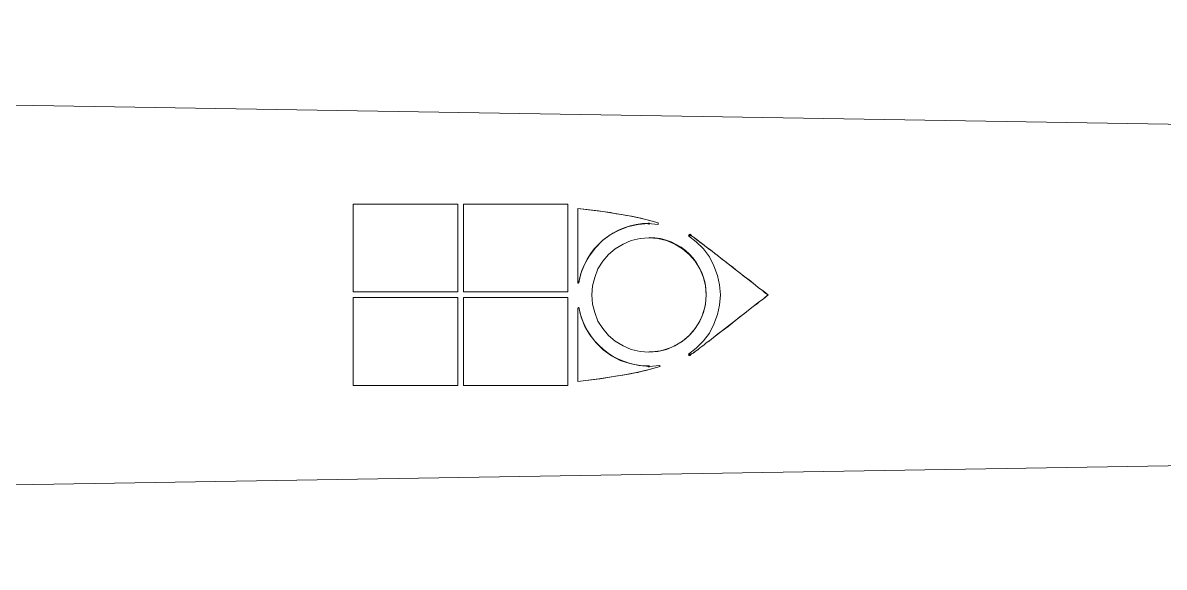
# Model space of a CAD drawing. Header units: centimetres. Extents: x -233 to -82, y 123 to 153.
# Drawn here: x -202.61 to -195.78, y 128.22 to 131.47 of the extents above; entities that cross this region are included whole.
import ezdxf

# ---------------------------------------------------------------- set-up
doc = ezdxf.new("R2010")
doc.units = ezdxf.units.CM
doc.header["$MEASUREMENT"] = 0
doc.layers.add('layer 1', color=7, linetype='Continuous')

msp = doc.modelspace()

# ---------------------------------------------------------------- linework, layer by layer
at = {"layer": 'layer 1', "color": 1, "lineweight": 9}
for points, knots in [([(-232.60443, 128.21747), (-232.60443, 128.21747), (-172.60328, 129.20383), (-172.60328, 129.20383), (-172.60328, 129.20383), (-172.60328, 129.20383), (-172.60328, 130.48445), (-172.60328, 130.48445), (-172.60328, 130.48445), (-172.60328, 130.48445), (-232.60443, 131.47078), (-232.60443, 131.47078)], [0, 0, 0, 0, 0.25, 0.25, 0.25, 0.25, 0.5, 0.5, 0.5, 0.5, 1, 1, 1, 1]), ([(-200.00353, 129.86213), (-200.00353, 129.86213), (-200.63006, 129.86213), (-200.63006, 129.86213), (-200.63006, 129.86213), (-200.63006, 129.86213), (-200.63006, 130.38707), (-200.63006, 130.38707), (-200.63006, 130.38707), (-200.63006, 130.38707), (-200.00353, 130.38707), (-200.00353, 130.38707), (-200.00353, 130.38707), (-200.00353, 130.38707), (-200.00353, 129.86213), (-200.00353, 129.86213), (-200.00353, 129.86213), (-200.00353, 129.86213), (-200.00353, 130.38707), (-200.00353, 130.38707), (-200.00353, 130.38707), (-200.00353, 129.86213), (-200.00353, 129.86213)], [0, 0, 0, 0, 0.1666667, 0.1666667, 0.1666667, 0.1666667, 0.3333333, 0.3333333, 0.3333333, 0.3333333, 0.5, 0.5, 0.5, 0.5, 0.6666667, 0.6666667, 0.6666667, 0.6666667, 1, 1, 1, 1.52494, 1.52494, 1.52494, 1.52494]), ([(-199.34526, 129.86213), (-199.34526, 129.86213), (-199.96964, 129.86213), (-199.96964, 129.86213), (-199.96964, 129.86213), (-199.96964, 129.86213), (-199.96964, 130.38706), (-199.96964, 130.38706), (-199.96964, 130.38706), (-199.96964, 130.38706), (-199.34526, 130.38706), (-199.34526, 130.38706)], [0, 0, 0, 0, 0.25, 0.25, 0.25, 0.25, 0.5, 0.5, 0.5, 0.5, 1, 1, 1, 1]), ([(-199.34526, 130.38705), (-199.34526, 130.38705), (-199.34526, 129.86212), (-199.34526, 129.86212), (-199.34526, 129.86212), (-199.34526, 129.86212), (-199.34526, 130.38705), (-199.34526, 130.38705)], [0, 0, 0, 0, 0.3333333, 0.3333333, 0.3333333, 0.3333333, 1, 1, 1, 1]), ([(-199.28173, 129.91504), (-199.28173, 129.91504), (-199.286, 129.91504), (-199.286, 129.91504), (-199.286, 129.91504), (-199.286, 129.91504), (-199.286, 130.36166), (-199.286, 130.36166), (-199.286, 130.36166), (-199.286, 130.36166), (-199.25425, 130.35743), (-199.25425, 130.35743), (-199.25425, 130.35743), (-199.25425, 130.35743), (-199.22246, 130.35319), (-199.22246, 130.35319), (-199.22246, 130.35319), (-199.22246, 130.35319), (-199.15473, 130.34473), (-199.15473, 130.34473), (-199.15473, 130.34473), (-199.15473, 130.34473), (-199.08915, 130.33626), (-199.08915, 130.33626), (-199.08915, 130.33626), (-199.08915, 130.33626), (-199.05524, 130.32991), (-199.05524, 130.32991), (-199.05524, 130.32991), (-199.05524, 130.32991), (-199.02353, 130.32571), (-199.02353, 130.32571), (-199.02353, 130.32571), (-199.02353, 130.32571), (-198.99386, 130.31933), (-198.99386, 130.31933), (-198.99386, 130.31933), (-198.99386, 130.31933), (-198.96423, 130.31509), (-198.96423, 130.31509), (-198.96423, 130.31509), (-198.96423, 130.31509), (-198.93675, 130.30874), (-198.93675, 130.30874), (-198.93675, 130.30874), (-198.93675, 130.30874), (-198.90919, 130.30239), (-198.90919, 130.30239), (-198.90919, 130.30239), (-198.90919, 130.30239), (-198.85628, 130.28969), (-198.85628, 130.28969), (-198.85628, 130.28969), (-198.85628, 130.28969), (-198.80548, 130.27488), (-198.80548, 130.27488), (-198.80548, 130.27488), (-198.80548, 130.27488), (-198.86266, 130.29181), (-198.86266, 130.29181), (-198.86266, 130.29181), (-198.86266, 130.29181), (-198.91978, 130.30451), (-198.91978, 130.30451), (-198.91978, 130.30451), (-198.91978, 130.30451), (-198.97904, 130.31721), (-198.97904, 130.31721), (-198.97904, 130.31721), (-198.97904, 130.31721), (-199.03835, 130.32779), (-199.03835, 130.32779), (-199.03835, 130.32779), (-199.03835, 130.32779), (-199.09969, 130.33626), (-199.09969, 130.33626), (-199.09969, 130.33626), (-199.09969, 130.33626), (-199.16108, 130.34684), (-199.16108, 130.34684), (-199.16108, 130.34684), (-199.16108, 130.34684), (-199.286, 130.36166), (-199.286, 130.36166)], [0, 0, 0, 0, 0.0454545, 0.0454545, 0.0454545, 0.0454545, 0.0909091, 0.0909091, 0.0909091, 0.0909091, 0.1363636, 0.1363636, 0.1363636, 0.1363636, 0.1818182, 0.1818182, 0.1818182, 0.1818182, 0.2272727, 0.2272727, 0.2272727, 0.2272727, 0.2727273, 0.2727273, 0.2727273, 0.2727273, 0.3181818, 0.3181818, 0.3181818, 0.3181818, 0.3636364, 0.3636364, 0.3636364, 0.3636364, 0.4090909, 0.4090909, 0.4090909, 0.4090909, 0.4545455, 0.4545455, 0.4545455, 0.4545455, 0.5, 0.5, 0.5, 0.5, 0.5454545, 0.5454545, 0.5454545, 0.5454545, 0.5909091, 0.5909091, 0.5909091, 0.5909091, 0.6363636, 0.6363636, 0.6363636, 0.6363636, 0.6818182, 0.6818182, 0.6818182, 0.6818182, 0.7272727, 0.7272727, 0.7272727, 0.7272727, 0.7727273, 0.7727273, 0.7727273, 0.7727273, 0.8181818, 0.8181818, 0.8181818, 0.8181818, 0.8636364, 0.8636364, 0.8636364, 0.8636364, 0.9090909, 0.9090909, 0.9090909, 0.9090909, 1, 1, 1, 1]), ([(-198.80548, 130.2664), (-198.80548, 130.2664), (-198.86478, 130.27064), (-198.86478, 130.27064), (-198.86478, 130.27064), (-198.86478, 130.27064), (-198.92401, 130.2664), (-198.92401, 130.2664), (-198.92401, 130.2664), (-198.92401, 130.2664), (-198.98331, 130.2537), (-198.98331, 130.2537), (-198.98331, 130.2537), (-198.98331, 130.2537), (-199.03835, 130.23254), (-199.03835, 130.23254), (-199.03835, 130.23254), (-199.03835, 130.23254), (-199.09126, 130.2029), (-199.09126, 130.2029), (-199.09126, 130.2029), (-199.09126, 130.2029), (-199.13779, 130.16904), (-199.13779, 130.16904), (-199.13779, 130.16904), (-199.13779, 130.16904), (-199.18016, 130.1267), (-199.18016, 130.1267), (-199.18016, 130.1267), (-199.18016, 130.1267), (-199.21615, 130.07802), (-199.21615, 130.07802), (-199.21615, 130.07802), (-199.21615, 130.07802), (-199.24574, 130.02722), (-199.24574, 130.02722), (-199.24574, 130.02722), (-199.24574, 130.02722), (-199.26691, 129.97219), (-199.26691, 129.97219), (-199.26691, 129.97219), (-199.26691, 129.97219), (-199.28173, 129.91504), (-199.28173, 129.91504)], [0, 0, 0, 0, 0.0833333, 0.0833333, 0.0833333, 0.0833333, 0.1666667, 0.1666667, 0.1666667, 0.1666667, 0.25, 0.25, 0.25, 0.25, 0.3333333, 0.3333333, 0.3333333, 0.3333333, 0.4166667, 0.4166667, 0.4166667, 0.4166667, 0.5, 0.5, 0.5, 0.5, 0.5833333, 0.5833333, 0.5833333, 0.5833333, 0.6666667, 0.6666667, 0.6666667, 0.6666667, 0.75, 0.75, 0.75, 0.75, 0.8333333, 0.8333333, 0.8333333, 0.8333333, 1, 1, 1, 1]), ([(-198.80548, 130.27488), (-198.80548, 130.27488), (-198.80548, 130.26642), (-198.80548, 130.26642), (-198.80548, 130.26642), (-198.80548, 130.26642), (-198.80548, 130.27488), (-198.80548, 130.27488)], [0, 0, 0, 0, 0.3333333, 0.3333333, 0.3333333, 0.3333333, 1, 1, 1, 1]), ([(-198.51761, 129.84521), (-198.51761, 129.84521), (-198.52188, 129.79014), (-198.52188, 129.79014), (-198.52188, 129.79014), (-198.52188, 129.79014), (-198.53454, 129.73938), (-198.53454, 129.73938), (-198.53454, 129.73938), (-198.53454, 129.73938), (-198.55571, 129.68858), (-198.55571, 129.68858), (-198.55571, 129.68858), (-198.55571, 129.68858), (-198.58322, 129.64413), (-198.58322, 129.64413), (-198.58322, 129.64413), (-198.58322, 129.64413), (-198.61924, 129.60179), (-198.61924, 129.60179), (-198.61924, 129.60179), (-198.61924, 129.60179), (-198.65946, 129.56793), (-198.65946, 129.56793), (-198.65946, 129.56793), (-198.65946, 129.56793), (-198.70603, 129.54037), (-198.70603, 129.54037), (-198.70603, 129.54037), (-198.70603, 129.54037), (-198.75471, 129.51924), (-198.75471, 129.51924), (-198.75471, 129.51924), (-198.75471, 129.51924), (-198.80763, 129.50651), (-198.80763, 129.50651), (-198.80763, 129.50651), (-198.80763, 129.50651), (-198.86054, 129.50231), (-198.86054, 129.50231), (-198.86054, 129.50231), (-198.86054, 129.50231), (-198.91346, 129.50651), (-198.91346, 129.50651), (-198.91346, 129.50651), (-198.91346, 129.50651), (-198.96638, 129.51924), (-198.96638, 129.51924), (-198.96638, 129.51924), (-198.96638, 129.51924), (-199.01506, 129.54037), (-199.01506, 129.54037), (-199.01506, 129.54037), (-199.01506, 129.54037), (-199.06163, 129.56793), (-199.06163, 129.56793), (-199.06163, 129.56793), (-199.06163, 129.56793), (-199.10184, 129.60179), (-199.10184, 129.60179), (-199.10184, 129.60179), (-199.10184, 129.60179), (-199.13571, 129.64413), (-199.13571, 129.64413), (-199.13571, 129.64413), (-199.13571, 129.64413), (-199.16531, 129.68858), (-199.16531, 129.68858), (-199.16531, 129.68858), (-199.16531, 129.68858), (-199.18436, 129.73938), (-199.18436, 129.73938), (-199.18436, 129.73938), (-199.18436, 129.73938), (-199.19709, 129.79014), (-199.19709, 129.79014), (-199.19709, 129.79014), (-199.19709, 129.79014), (-199.20133, 129.84521), (-199.20133, 129.84521), (-199.20133, 129.84521), (-199.20133, 129.84521), (-199.19709, 129.89813), (-199.19709, 129.89813), (-199.19709, 129.89813), (-199.19709, 129.89813), (-199.18436, 129.94889), (-199.18436, 129.94889), (-199.18436, 129.94889), (-199.18436, 129.94889), (-199.16531, 129.99973), (-199.16531, 129.99973), (-199.16531, 129.99973), (-199.16531, 129.99973), (-199.13571, 130.04629), (-199.13571, 130.04629), (-199.13571, 130.04629), (-199.13571, 130.04629), (-199.10184, 130.08651), (-199.10184, 130.08651), (-199.10184, 130.08651), (-199.10184, 130.08651), (-199.06163, 130.12038), (-199.06163, 130.12038), (-199.06163, 130.12038), (-199.06163, 130.12038), (-199.01506, 130.14786), (-199.01506, 130.14786), (-199.01506, 130.14786), (-199.01506, 130.14786), (-198.96638, 130.16906), (-198.96638, 130.16906), (-198.96638, 130.16906), (-198.96638, 130.16906), (-198.91346, 130.18176), (-198.91346, 130.18176), (-198.91346, 130.18176), (-198.91346, 130.18176), (-198.86054, 130.18596), (-198.86054, 130.18596), (-198.86054, 130.18596), (-198.86054, 130.18596), (-198.80763, 130.18176), (-198.80763, 130.18176), (-198.80763, 130.18176), (-198.80763, 130.18176), (-198.75471, 130.16906), (-198.75471, 130.16906), (-198.75471, 130.16906), (-198.75471, 130.16906), (-198.70603, 130.14786), (-198.70603, 130.14786), (-198.70603, 130.14786), (-198.70603, 130.14786), (-198.65946, 130.12038), (-198.65946, 130.12038), (-198.65946, 130.12038), (-198.65946, 130.12038), (-198.61924, 130.08651), (-198.61924, 130.08651), (-198.61924, 130.08651), (-198.61924, 130.08651), (-198.58322, 130.04629), (-198.58322, 130.04629), (-198.58322, 130.04629), (-198.58322, 130.04629), (-198.55571, 129.99973), (-198.55571, 129.99973), (-198.55571, 129.99973), (-198.55571, 129.99973), (-198.53454, 129.94889), (-198.53454, 129.94889), (-198.53454, 129.94889), (-198.53454, 129.94889), (-198.52188, 129.89813), (-198.52188, 129.89813), (-198.52188, 129.89813), (-198.52188, 129.89813), (-198.51761, 129.84521), (-198.51761, 129.84521)], [0, 0, 0, 0, 0.0243902, 0.0243902, 0.0243902, 0.0243902, 0.0487805, 0.0487805, 0.0487805, 0.0487805, 0.0731707, 0.0731707, 0.0731707, 0.0731707, 0.097561, 0.097561, 0.097561, 0.097561, 0.1219512, 0.1219512, 0.1219512, 0.1219512, 0.1463415, 0.1463415, 0.1463415, 0.1463415, 0.1707317, 0.1707317, 0.1707317, 0.1707317, 0.195122, 0.195122, 0.195122, 0.195122, 0.2195122, 0.2195122, 0.2195122, 0.2195122, 0.2439024, 0.2439024, 0.2439024, 0.2439024, 0.2682927, 0.2682927, 0.2682927, 0.2682927, 0.2926829, 0.2926829, 0.2926829, 0.2926829, 0.3170732, 0.3170732, 0.3170732, 0.3170732, 0.3414634, 0.3414634, 0.3414634, 0.3414634, 0.3658537, 0.3658537, 0.3658537, 0.3658537, 0.3902439, 0.3902439, 0.3902439, 0.3902439, 0.4146341, 0.4146341, 0.4146341, 0.4146341, 0.4390244, 0.4390244, 0.4390244, 0.4390244, 0.4634146, 0.4634146, 0.4634146, 0.4634146, 0.4878049, 0.4878049, 0.4878049, 0.4878049, 0.5121951, 0.5121951, 0.5121951, 0.5121951, 0.5365854, 0.5365854, 0.5365854, 0.5365854, 0.5609756, 0.5609756, 0.5609756, 0.5609756, 0.5853659, 0.5853659, 0.5853659, 0.5853659, 0.6097561, 0.6097561, 0.6097561, 0.6097561, 0.6341463, 0.6341463, 0.6341463, 0.6341463, 0.6585366, 0.6585366, 0.6585366, 0.6585366, 0.6829268, 0.6829268, 0.6829268, 0.6829268, 0.7073171, 0.7073171, 0.7073171, 0.7073171, 0.7317073, 0.7317073, 0.7317073, 0.7317073, 0.7560976, 0.7560976, 0.7560976, 0.7560976, 0.7804878, 0.7804878, 0.7804878, 0.7804878, 0.804878, 0.804878, 0.804878, 0.804878, 0.8292683, 0.8292683, 0.8292683, 0.8292683, 0.8536585, 0.8536585, 0.8536585, 0.8536585, 0.8780488, 0.8780488, 0.8780488, 0.8780488, 0.902439, 0.902439, 0.902439, 0.902439, 0.9268293, 0.9268293, 0.9268293, 0.9268293, 0.9512195, 0.9512195, 0.9512195, 0.9512195, 1, 1, 1, 1]), ([(-198.85943, 129.50442), (-198.67062, 129.50442), (-198.51762, 129.65749), (-198.51762, 129.84626), (-198.51762, 129.84626), (-198.51762, 130.03503), (-198.67062, 130.18807), (-198.85943, 130.1881)], [0, 0, 0, 0, 0.3333333, 0.3333333, 0.3333333, 0.3333333, 1, 1, 1, 1]), ([(-198.62344, 130.19868), (-198.62344, 130.19868), (-198.61709, 130.20506), (-198.61709, 130.20506), (-198.61709, 130.20506), (-198.61709, 130.20506), (-198.61501, 130.20291), (-198.61501, 130.20291), (-198.61501, 130.20291), (-198.61501, 130.20291), (-198.61289, 130.20291), (-198.61289, 130.20291), (-198.61289, 130.20291), (-198.61289, 130.20291), (-198.61078, 130.20291), (-198.61078, 130.20291), (-198.61078, 130.20291), (-198.61078, 130.20291), (-198.60654, 130.19868), (-198.60654, 130.19868), (-198.60654, 130.19868), (-198.60654, 130.19868), (-198.60019, 130.19444), (-198.60019, 130.19444), (-198.60019, 130.19444), (-198.60019, 130.19444), (-198.59173, 130.19024), (-198.59173, 130.19024), (-198.59173, 130.19024), (-198.59173, 130.19024), (-198.58322, 130.18178), (-198.58322, 130.18178), (-198.58322, 130.18178), (-198.58322, 130.18178), (-198.57268, 130.17328), (-198.57268, 130.17328), (-198.57268, 130.17328), (-198.57268, 130.17328), (-198.55998, 130.16481), (-198.55998, 130.16481), (-198.55998, 130.16481), (-198.55998, 130.16481), (-198.54516, 130.15423), (-198.54516, 130.15423), (-198.54516, 130.15423), (-198.54516, 130.15423), (-198.53031, 130.14153), (-198.53031, 130.14153), (-198.53031, 130.14153), (-198.53031, 130.14153), (-198.51549, 130.13094), (-198.51549, 130.13094), (-198.51549, 130.13094), (-198.51549, 130.13094), (-198.49859, 130.11613), (-198.49859, 130.11613), (-198.49859, 130.11613), (-198.49859, 130.11613), (-198.47954, 130.10343), (-198.47954, 130.10343), (-198.47954, 130.10343), (-198.47954, 130.10343), (-198.46049, 130.08861), (-198.46049, 130.08861), (-198.46049, 130.08861), (-198.46049, 130.08861), (-198.44144, 130.07379), (-198.44144, 130.07379), (-198.44144, 130.07379), (-198.44144, 130.07379), (-198.42024, 130.05686), (-198.42024, 130.05686), (-198.42024, 130.05686), (-198.42024, 130.05686), (-198.39911, 130.03993), (-198.39911, 130.03993), (-198.39911, 130.03993), (-198.39911, 130.03993), (-198.35674, 130.00606), (-198.35674, 130.00606), (-198.35674, 130.00606), (-198.35674, 130.00606), (-198.31233, 129.97219), (-198.31233, 129.97219), (-198.31233, 129.97219), (-198.31233, 129.97219), (-198.26788, 129.93833), (-198.26788, 129.93833), (-198.26788, 129.93833), (-198.26788, 129.93833), (-198.22554, 129.90446), (-198.22554, 129.90446), (-198.22554, 129.90446), (-198.22554, 129.90446), (-198.20438, 129.88756), (-198.20438, 129.88756), (-198.20438, 129.88756), (-198.20438, 129.88756), (-198.18321, 129.87274), (-198.18321, 129.87274), (-198.18321, 129.87274), (-198.18321, 129.87274), (-198.16628, 129.85789), (-198.16628, 129.85789), (-198.16628, 129.85789), (-198.16628, 129.85789), (-198.14719, 129.84519), (-198.14719, 129.84519), (-198.14719, 129.84519), (-198.14719, 129.84519), (-198.17686, 129.86848), (-198.17686, 129.86848), (-198.17686, 129.86848), (-198.17686, 129.86848), (-198.20649, 129.88964), (-198.20649, 129.88964), (-198.20649, 129.88964), (-198.20649, 129.88964), (-198.23401, 129.91293), (-198.23401, 129.91293), (-198.23401, 129.91293), (-198.23401, 129.91293), (-198.26149, 129.93409), (-198.26149, 129.93409), (-198.26149, 129.93409), (-198.26149, 129.93409), (-198.28904, 129.95314), (-198.28904, 129.95314), (-198.28904, 129.95314), (-198.28904, 129.95314), (-198.31441, 129.97431), (-198.31441, 129.97431), (-198.31441, 129.97431), (-198.31441, 129.97431), (-198.33769, 129.99339), (-198.33769, 129.99339), (-198.33769, 129.99339), (-198.33769, 129.99339), (-198.36101, 130.01241), (-198.36101, 130.01241), (-198.36101, 130.01241), (-198.36101, 130.01241), (-198.38429, 130.02934), (-198.38429, 130.02934), (-198.38429, 130.02934), (-198.38429, 130.02934), (-198.40542, 130.04631), (-198.40542, 130.04631), (-198.40542, 130.04631), (-198.40542, 130.04631), (-198.42663, 130.06113), (-198.42663, 130.06113), (-198.42663, 130.06113), (-198.42663, 130.06113), (-198.44568, 130.07803), (-198.44568, 130.07803), (-198.44568, 130.07803), (-198.44568, 130.07803), (-198.46469, 130.09073), (-198.46469, 130.09073), (-198.46469, 130.09073), (-198.46469, 130.09073), (-198.48162, 130.10554), (-198.48162, 130.10554), (-198.48162, 130.10554), (-198.48162, 130.10554), (-198.49859, 130.11824), (-198.49859, 130.11824), (-198.49859, 130.11824), (-198.49859, 130.11824), (-198.51341, 130.12886), (-198.51341, 130.12886), (-198.51341, 130.12886), (-198.51341, 130.12886), (-198.52823, 130.13941), (-198.52823, 130.13941), (-198.52823, 130.13941), (-198.52823, 130.13941), (-198.54089, 130.14999), (-198.54089, 130.14999), (-198.54089, 130.14999), (-198.54089, 130.14999), (-198.55363, 130.15846), (-198.55363, 130.15846), (-198.55363, 130.15846), (-198.55363, 130.15846), (-198.56417, 130.16696), (-198.56417, 130.16696), (-198.56417, 130.16696), (-198.56417, 130.16696), (-198.57268, 130.17539), (-198.57268, 130.17539), (-198.57268, 130.17539), (-198.57268, 130.17539), (-198.58114, 130.18178), (-198.58114, 130.18178), (-198.58114, 130.18178), (-198.58114, 130.18178), (-198.58746, 130.18598), (-198.58746, 130.18598), (-198.58746, 130.18598), (-198.58746, 130.18598), (-198.59381, 130.19024), (-198.59381, 130.19024), (-198.59381, 130.19024), (-198.59381, 130.19024), (-198.60019, 130.19444), (-198.60019, 130.19444), (-198.60019, 130.19444), (-198.60019, 130.19444), (-198.60443, 130.19656), (-198.60443, 130.19656), (-198.60443, 130.19656), (-198.60443, 130.19656), (-198.60654, 130.20079), (-198.60654, 130.20079), (-198.60654, 130.20079), (-198.60654, 130.20079), (-198.61078, 130.20079), (-198.61078, 130.20079), (-198.61078, 130.20079), (-198.61078, 130.20079), (-198.61289, 130.20291), (-198.61289, 130.20291), (-198.61289, 130.20291), (-198.61289, 130.20291), (-198.61501, 130.20291), (-198.61501, 130.20291), (-198.61501, 130.20291), (-198.61501, 130.20291), (-198.61709, 130.20506), (-198.61709, 130.20506)], [0, 0, 0, 0, 0.0169492, 0.0169492, 0.0169492, 0.0169492, 0.0338983, 0.0338983, 0.0338983, 0.0338983, 0.0508475, 0.0508475, 0.0508475, 0.0508475, 0.0677966, 0.0677966, 0.0677966, 0.0677966, 0.0847458, 0.0847458, 0.0847458, 0.0847458, 0.1016949, 0.1016949, 0.1016949, 0.1016949, 0.1186441, 0.1186441, 0.1186441, 0.1186441, 0.1355932, 0.1355932, 0.1355932, 0.1355932, 0.1525424, 0.1525424, 0.1525424, 0.1525424, 0.1694915, 0.1694915, 0.1694915, 0.1694915, 0.1864407, 0.1864407, 0.1864407, 0.1864407, 0.2033898, 0.2033898, 0.2033898, 0.2033898, 0.220339, 0.220339, 0.220339, 0.220339, 0.2372881, 0.2372881, 0.2372881, 0.2372881, 0.2542373, 0.2542373, 0.2542373, 0.2542373, 0.2711864, 0.2711864, 0.2711864, 0.2711864, 0.2881356, 0.2881356, 0.2881356, 0.2881356, 0.3050847, 0.3050847, 0.3050847, 0.3050847, 0.3220339, 0.3220339, 0.3220339, 0.3220339, 0.3389831, 0.3389831, 0.3389831, 0.3389831, 0.3559322, 0.3559322, 0.3559322, 0.3559322, 0.3728814, 0.3728814, 0.3728814, 0.3728814, 0.3898305, 0.3898305, 0.3898305, 0.3898305, 0.4067797, 0.4067797, 0.4067797, 0.4067797, 0.4237288, 0.4237288, 0.4237288, 0.4237288, 0.440678, 0.440678, 0.440678, 0.440678, 0.4576271, 0.4576271, 0.4576271, 0.4576271, 0.4745763, 0.4745763, 0.4745763, 0.4745763, 0.4915254, 0.4915254, 0.4915254, 0.4915254, 0.5084746, 0.5084746, 0.5084746, 0.5084746, 0.5254237, 0.5254237, 0.5254237, 0.5254237, 0.5423729, 0.5423729, 0.5423729, 0.5423729, 0.559322, 0.559322, 0.559322, 0.559322, 0.5762712, 0.5762712, 0.5762712, 0.5762712, 0.5932203, 0.5932203, 0.5932203, 0.5932203, 0.6101695, 0.6101695, 0.6101695, 0.6101695, 0.6271186, 0.6271186, 0.6271186, 0.6271186, 0.6440678, 0.6440678, 0.6440678, 0.6440678, 0.6610169, 0.6610169, 0.6610169, 0.6610169, 0.6779661, 0.6779661, 0.6779661, 0.6779661, 0.6949153, 0.6949153, 0.6949153, 0.6949153, 0.7118644, 0.7118644, 0.7118644, 0.7118644, 0.7288136, 0.7288136, 0.7288136, 0.7288136, 0.7457627, 0.7457627, 0.7457627, 0.7457627, 0.7627119, 0.7627119, 0.7627119, 0.7627119, 0.779661, 0.779661, 0.779661, 0.779661, 0.7966102, 0.7966102, 0.7966102, 0.7966102, 0.8135593, 0.8135593, 0.8135593, 0.8135593, 0.8305085, 0.8305085, 0.8305085, 0.8305085, 0.8474576, 0.8474576, 0.8474576, 0.8474576, 0.8644068, 0.8644068, 0.8644068, 0.8644068, 0.8813559, 0.8813559, 0.8813559, 0.8813559, 0.8983051, 0.8983051, 0.8983051, 0.8983051, 0.9152542, 0.9152542, 0.9152542, 0.9152542, 0.9322034, 0.9322034, 0.9322034, 0.9322034, 0.9491525, 0.9491525, 0.9491525, 0.9491525, 0.9661017, 0.9661017, 0.9661017, 0.9661017, 1, 1, 1, 1]), ([(-198.62344, 130.19868), (-198.62344, 130.19868), (-198.57691, 130.16269), (-198.57691, 130.16269), (-198.57691, 130.16269), (-198.57691, 130.16269), (-198.53454, 130.12036), (-198.53454, 130.12036), (-198.53454, 130.12036), (-198.53454, 130.12036), (-198.49859, 130.07168), (-198.49859, 130.07168), (-198.49859, 130.07168), (-198.49859, 130.07168), (-198.47108, 130.01876), (-198.47108, 130.01876), (-198.47108, 130.01876), (-198.47108, 130.01876), (-198.44987, 129.96161), (-198.44987, 129.96161), (-198.44987, 129.96161), (-198.44987, 129.96161), (-198.43721, 129.90446), (-198.43721, 129.90446), (-198.43721, 129.90446), (-198.43721, 129.90446), (-198.43298, 129.84519), (-198.43298, 129.84519), (-198.43298, 129.84519), (-198.43298, 129.84519), (-198.43721, 129.78381), (-198.43721, 129.78381), (-198.43721, 129.78381), (-198.43721, 129.78381), (-198.44987, 129.72666), (-198.44987, 129.72666), (-198.44987, 129.72666), (-198.44987, 129.72666), (-198.47108, 129.66951), (-198.47108, 129.66951), (-198.47108, 129.66951), (-198.47108, 129.66951), (-198.49859, 129.61659), (-198.49859, 129.61659), (-198.49859, 129.61659), (-198.49859, 129.61659), (-198.53454, 129.57006), (-198.53454, 129.57006), (-198.53454, 129.57006), (-198.53454, 129.57006), (-198.57691, 129.52558), (-198.57691, 129.52558), (-198.57691, 129.52558), (-198.57691, 129.52558), (-198.62344, 129.48959), (-198.62344, 129.48959), (-198.62344, 129.48959), (-198.62344, 129.48959), (-198.61924, 129.48324), (-198.61924, 129.48324), (-198.61924, 129.48324), (-198.61924, 129.48324), (-198.60654, 129.49171), (-198.60654, 129.49171), (-198.60654, 129.49171), (-198.60654, 129.49171), (-198.59381, 129.49806), (-198.59381, 129.49806), (-198.59381, 129.49806), (-198.59381, 129.49806), (-198.58114, 129.50864), (-198.58114, 129.50864), (-198.58114, 129.50864), (-198.58114, 129.50864), (-198.56841, 129.51714), (-198.56841, 129.51714), (-198.56841, 129.51714), (-198.56841, 129.51714), (-198.55571, 129.52769), (-198.55571, 129.52769), (-198.55571, 129.52769), (-198.55571, 129.52769), (-198.54304, 129.53616), (-198.54304, 129.53616), (-198.54304, 129.53616), (-198.54304, 129.53616), (-198.53031, 129.54678), (-198.53031, 129.54678), (-198.53031, 129.54678), (-198.53031, 129.54678), (-198.51761, 129.55733), (-198.51761, 129.55733), (-198.51761, 129.55733), (-198.51761, 129.55733), (-198.50279, 129.56791), (-198.50279, 129.56791), (-198.50279, 129.56791), (-198.50279, 129.56791), (-198.48797, 129.57849), (-198.48797, 129.57849), (-198.48797, 129.57849), (-198.48797, 129.57849), (-198.47108, 129.59119), (-198.47108, 129.59119), (-198.47108, 129.59119), (-198.47108, 129.59119), (-198.45626, 129.60389), (-198.45626, 129.60389), (-198.45626, 129.60389), (-198.45626, 129.60389), (-198.42024, 129.63141), (-198.42024, 129.63141), (-198.42024, 129.63141), (-198.42024, 129.63141), (-198.38429, 129.65893), (-198.38429, 129.65893), (-198.38429, 129.65893), (-198.38429, 129.65893), (-198.31233, 129.71608), (-198.31233, 129.71608), (-198.31233, 129.71608), (-198.31233, 129.71608), (-198.27631, 129.74363), (-198.27631, 129.74363), (-198.27631, 129.74363), (-198.27631, 129.74363), (-198.24459, 129.76899), (-198.24459, 129.76899), (-198.24459, 129.76899), (-198.24459, 129.76899), (-198.22766, 129.78173), (-198.22766, 129.78173), (-198.22766, 129.78173), (-198.22766, 129.78173), (-198.21281, 129.79228), (-198.21281, 129.79228), (-198.21281, 129.79228), (-198.21281, 129.79228), (-198.20011, 129.80286), (-198.20011, 129.80286), (-198.20011, 129.80286), (-198.20011, 129.80286), (-198.18744, 129.81344), (-198.18744, 129.81344), (-198.18744, 129.81344), (-198.18744, 129.81344), (-198.17474, 129.82191), (-198.17474, 129.82191), (-198.17474, 129.82191), (-198.17474, 129.82191), (-198.16412, 129.83038), (-198.16412, 129.83038), (-198.16412, 129.83038), (-198.16412, 129.83038), (-198.15566, 129.83884), (-198.15566, 129.83884), (-198.15566, 129.83884), (-198.15566, 129.83884), (-198.14719, 129.84519), (-198.14719, 129.84519), (-198.14719, 129.84519), (-198.14719, 129.84519), (-198.17686, 129.81983), (-198.17686, 129.81983), (-198.17686, 129.81983), (-198.17686, 129.81983), (-198.20649, 129.79863), (-198.20649, 129.79863), (-198.20649, 129.79863), (-198.20649, 129.79863), (-198.23613, 129.77534), (-198.23613, 129.77534), (-198.23613, 129.77534), (-198.23613, 129.77534), (-198.26364, 129.75418), (-198.26364, 129.75418), (-198.26364, 129.75418), (-198.26364, 129.75418), (-198.28904, 129.73301), (-198.28904, 129.73301), (-198.28904, 129.73301), (-198.28904, 129.73301), (-198.31656, 129.71399), (-198.31656, 129.71399), (-198.31656, 129.71399), (-198.31656, 129.71399), (-198.33984, 129.69279), (-198.33984, 129.69279), (-198.33984, 129.69279), (-198.33984, 129.69279), (-198.36313, 129.67589), (-198.36313, 129.67589), (-198.36313, 129.67589), (-198.36313, 129.67589), (-198.38641, 129.65681), (-198.38641, 129.65681), (-198.38641, 129.65681), (-198.38641, 129.65681), (-198.40758, 129.63988), (-198.40758, 129.63988), (-198.40758, 129.63988), (-198.40758, 129.63988), (-198.42871, 129.62506), (-198.42871, 129.62506), (-198.42871, 129.62506), (-198.42871, 129.62506), (-198.44987, 129.61024), (-198.44987, 129.61024), (-198.44987, 129.61024), (-198.44987, 129.61024), (-198.46684, 129.59543), (-198.46684, 129.59543), (-198.46684, 129.59543), (-198.46684, 129.59543), (-198.48589, 129.58061), (-198.48589, 129.58061), (-198.48589, 129.58061), (-198.48589, 129.58061), (-198.50071, 129.56791), (-198.50071, 129.56791), (-198.50071, 129.56791), (-198.50071, 129.56791), (-198.51761, 129.55733), (-198.51761, 129.55733), (-198.51761, 129.55733), (-198.51761, 129.55733), (-198.53031, 129.54678), (-198.53031, 129.54678), (-198.53031, 129.54678), (-198.53031, 129.54678), (-198.54304, 129.53616), (-198.54304, 129.53616), (-198.54304, 129.53616), (-198.54304, 129.53616), (-198.55571, 129.52769), (-198.55571, 129.52769), (-198.55571, 129.52769), (-198.55571, 129.52769), (-198.56633, 129.51923), (-198.56633, 129.51923), (-198.56633, 129.51923), (-198.56633, 129.51923), (-198.57479, 129.51288), (-198.57479, 129.51288), (-198.57479, 129.51288), (-198.57479, 129.51288), (-198.58322, 129.50653), (-198.58322, 129.50653), (-198.58322, 129.50653), (-198.58322, 129.50653), (-198.58961, 129.50018), (-198.58961, 129.50018), (-198.58961, 129.50018), (-198.58961, 129.50018), (-198.59596, 129.49594), (-198.59596, 129.49594), (-198.59596, 129.49594), (-198.59596, 129.49594), (-198.60227, 129.49386), (-198.60227, 129.49386), (-198.60227, 129.49386), (-198.60227, 129.49386), (-198.60654, 129.48959), (-198.60654, 129.48959), (-198.60654, 129.48959), (-198.60654, 129.48959), (-198.60862, 129.48748), (-198.60862, 129.48748), (-198.60862, 129.48748), (-198.60862, 129.48748), (-198.61078, 129.48748), (-198.61078, 129.48748), (-198.61078, 129.48748), (-198.61078, 129.48748), (-198.61289, 129.48536), (-198.61289, 129.48536), (-198.61289, 129.48536), (-198.61289, 129.48536), (-198.61501, 129.48536), (-198.61501, 129.48536)], [0, 0, 0, 0, 0.0140845, 0.0140845, 0.0140845, 0.0140845, 0.028169, 0.028169, 0.028169, 0.028169, 0.0422535, 0.0422535, 0.0422535, 0.0422535, 0.056338, 0.056338, 0.056338, 0.056338, 0.0704225, 0.0704225, 0.0704225, 0.0704225, 0.084507, 0.084507, 0.084507, 0.084507, 0.0985915, 0.0985915, 0.0985915, 0.0985915, 0.1126761, 0.1126761, 0.1126761, 0.1126761, 0.1267606, 0.1267606, 0.1267606, 0.1267606, 0.1408451, 0.1408451, 0.1408451, 0.1408451, 0.1549296, 0.1549296, 0.1549296, 0.1549296, 0.1690141, 0.1690141, 0.1690141, 0.1690141, 0.1830986, 0.1830986, 0.1830986, 0.1830986, 0.1971831, 0.1971831, 0.1971831, 0.1971831, 0.2112676, 0.2112676, 0.2112676, 0.2112676, 0.2253521, 0.2253521, 0.2253521, 0.2253521, 0.2394366, 0.2394366, 0.2394366, 0.2394366, 0.2535211, 0.2535211, 0.2535211, 0.2535211, 0.2676056, 0.2676056, 0.2676056, 0.2676056, 0.2816901, 0.2816901, 0.2816901, 0.2816901, 0.2957746, 0.2957746, 0.2957746, 0.2957746, 0.3098592, 0.3098592, 0.3098592, 0.3098592, 0.3239437, 0.3239437, 0.3239437, 0.3239437, 0.3380282, 0.3380282, 0.3380282, 0.3380282, 0.3521127, 0.3521127, 0.3521127, 0.3521127, 0.3661972, 0.3661972, 0.3661972, 0.3661972, 0.3802817, 0.3802817, 0.3802817, 0.3802817, 0.3943662, 0.3943662, 0.3943662, 0.3943662, 0.4084507, 0.4084507, 0.4084507, 0.4084507, 0.4225352, 0.4225352, 0.4225352, 0.4225352, 0.4366197, 0.4366197, 0.4366197, 0.4366197, 0.4507042, 0.4507042, 0.4507042, 0.4507042, 0.4647887, 0.4647887, 0.4647887, 0.4647887, 0.4788732, 0.4788732, 0.4788732, 0.4788732, 0.4929577, 0.4929577, 0.4929577, 0.4929577, 0.5070423, 0.5070423, 0.5070423, 0.5070423, 0.5211268, 0.5211268, 0.5211268, 0.5211268, 0.5352113, 0.5352113, 0.5352113, 0.5352113, 0.5492958, 0.5492958, 0.5492958, 0.5492958, 0.5633803, 0.5633803, 0.5633803, 0.5633803, 0.5774648, 0.5774648, 0.5774648, 0.5774648, 0.5915493, 0.5915493, 0.5915493, 0.5915493, 0.6056338, 0.6056338, 0.6056338, 0.6056338, 0.6197183, 0.6197183, 0.6197183, 0.6197183, 0.6338028, 0.6338028, 0.6338028, 0.6338028, 0.6478873, 0.6478873, 0.6478873, 0.6478873, 0.6619718, 0.6619718, 0.6619718, 0.6619718, 0.6760563, 0.6760563, 0.6760563, 0.6760563, 0.6901408, 0.6901408, 0.6901408, 0.6901408, 0.7042254, 0.7042254, 0.7042254, 0.7042254, 0.7183099, 0.7183099, 0.7183099, 0.7183099, 0.7323944, 0.7323944, 0.7323944, 0.7323944, 0.7464789, 0.7464789, 0.7464789, 0.7464789, 0.7605634, 0.7605634, 0.7605634, 0.7605634, 0.7746479, 0.7746479, 0.7746479, 0.7746479, 0.7887324, 0.7887324, 0.7887324, 0.7887324, 0.8028169, 0.8028169, 0.8028169, 0.8028169, 0.8169014, 0.8169014, 0.8169014, 0.8169014, 0.8309859, 0.8309859, 0.8309859, 0.8309859, 0.8450704, 0.8450704, 0.8450704, 0.8450704, 0.8591549, 0.8591549, 0.8591549, 0.8591549, 0.8732394, 0.8732394, 0.8732394, 0.8732394, 0.8873239, 0.8873239, 0.8873239, 0.8873239, 0.9014085, 0.9014085, 0.9014085, 0.9014085, 0.915493, 0.915493, 0.915493, 0.915493, 0.9295775, 0.9295775, 0.9295775, 0.9295775, 0.943662, 0.943662, 0.943662, 0.943662, 0.9577465, 0.9577465, 0.9577465, 0.9577465, 0.971831, 0.971831, 0.971831, 0.971831, 1, 1, 1, 1]), ([(-200.00355, 129.30333), (-200.00355, 129.30333), (-200.63008, 129.30333), (-200.63008, 129.30333), (-200.63008, 129.30333), (-200.63008, 129.30333), (-200.63008, 129.82826), (-200.63008, 129.82826)], [0, 0, 0, 0, 0.3333333, 0.3333333, 0.3333333, 0.3333333, 1, 1, 1, 1]), ([(-200.63007, 129.82826), (-200.63007, 129.82826), (-200.00353, 129.82826), (-200.00353, 129.82826), (-200.00353, 129.82826), (-200.00353, 129.82826), (-200.00353, 129.30333), (-200.00353, 129.30333), (-200.00353, 129.30333), (-200.00353, 129.30333), (-200.00353, 129.82826), (-200.00353, 129.82826)], [0, 0, 0, 0, 0.25, 0.25, 0.25, 0.25, 0.5, 0.5, 0.5, 0.5, 1, 1, 1, 1]), ([(-199.96964, 129.82826), (-199.96964, 129.82826), (-199.34526, 129.82826), (-199.34526, 129.82826), (-199.34526, 129.82826), (-199.34526, 129.82826), (-199.34526, 129.30333), (-199.34526, 129.30333), (-199.34526, 129.30333), (-199.34526, 129.30333), (-199.34526, 129.82826), (-199.34526, 129.82826)], [0, 0, 0, 0, 0.25, 0.25, 0.25, 0.25, 0.5, 0.5, 0.5, 0.5, 1, 1, 1, 1]), ([(-199.34526, 129.30333), (-199.34526, 129.30333), (-199.96964, 129.30333), (-199.96964, 129.30333), (-199.96964, 129.30333), (-199.96964, 129.30333), (-199.96964, 129.82826), (-199.96964, 129.82826)], [0, 0, 0, 0, 0.3333333, 0.3333333, 0.3333333, 0.3333333, 1, 1, 1, 1]), ([(-199.286, 129.32662), (-199.286, 129.32662), (-199.286, 129.76477), (-199.286, 129.76477), (-199.286, 129.76477), (-199.286, 129.76477), (-199.27961, 129.769), (-199.27961, 129.769), (-199.27961, 129.769), (-199.27961, 129.769), (-199.2648, 129.71185), (-199.2648, 129.71185), (-199.2648, 129.71185), (-199.2648, 129.71185), (-199.24363, 129.65678), (-199.24363, 129.65678), (-199.24363, 129.65678), (-199.24363, 129.65678), (-199.214, 129.60602), (-199.214, 129.60602), (-199.214, 129.60602), (-199.214, 129.60602), (-199.1759, 129.55734), (-199.1759, 129.55734), (-199.1759, 129.55734), (-199.1759, 129.55734), (-199.1336, 129.51712), (-199.1336, 129.51712), (-199.1336, 129.51712), (-199.1336, 129.51712), (-199.08488, 129.48114), (-199.08488, 129.48114), (-199.08488, 129.48114), (-199.08488, 129.48114), (-199.03196, 129.45362), (-199.03196, 129.45362), (-199.03196, 129.45362), (-199.03196, 129.45362), (-198.97485, 129.43457), (-198.97485, 129.43457), (-198.97485, 129.43457), (-198.97485, 129.43457), (-198.9177, 129.42187), (-198.9177, 129.42187), (-198.9177, 129.42187), (-198.9177, 129.42187), (-198.85628, 129.41764), (-198.85628, 129.41764), (-198.85628, 129.41764), (-198.85628, 129.41764), (-198.79705, 129.42187), (-198.79705, 129.42187)], [0, 0, 0, 0, 0.0714286, 0.0714286, 0.0714286, 0.0714286, 0.1428571, 0.1428571, 0.1428571, 0.1428571, 0.2142857, 0.2142857, 0.2142857, 0.2142857, 0.2857143, 0.2857143, 0.2857143, 0.2857143, 0.3571429, 0.3571429, 0.3571429, 0.3571429, 0.4285714, 0.4285714, 0.4285714, 0.4285714, 0.5, 0.5, 0.5, 0.5, 0.5714286, 0.5714286, 0.5714286, 0.5714286, 0.6428571, 0.6428571, 0.6428571, 0.6428571, 0.7142857, 0.7142857, 0.7142857, 0.7142857, 0.7857143, 0.7857143, 0.7857143, 0.7857143, 0.8571429, 0.8571429, 0.8571429, 0.8571429, 1, 1, 1, 1]), ([(-198.7928, 129.41764), (-198.7928, 129.41764), (-198.7928, 129.41764), (-198.7928, 129.41764), (-198.7928, 129.41764), (-198.7928, 129.41764), (-198.84572, 129.40282), (-198.84572, 129.40282), (-198.84572, 129.40282), (-198.84572, 129.40282), (-198.87112, 129.39436), (-198.87112, 129.39436), (-198.87112, 129.39436), (-198.87112, 129.39436), (-198.89863, 129.38801), (-198.89863, 129.38801), (-198.89863, 129.38801), (-198.89863, 129.38801), (-198.92612, 129.38162), (-198.92612, 129.38162), (-198.92612, 129.38162), (-198.92612, 129.38162), (-198.95578, 129.37739), (-198.95578, 129.37739), (-198.95578, 129.37739), (-198.95578, 129.37739), (-198.98542, 129.37107), (-198.98542, 129.37107), (-198.98542, 129.37107), (-198.98542, 129.37107), (-199.01713, 129.36472), (-199.01713, 129.36472), (-199.01713, 129.36472), (-199.01713, 129.36472), (-199.04892, 129.36049), (-199.04892, 129.36049), (-199.04892, 129.36049), (-199.04892, 129.36049), (-199.08278, 129.3541), (-199.08278, 129.3541), (-199.08278, 129.3541), (-199.08278, 129.3541), (-199.1526, 129.34356), (-199.1526, 129.34356), (-199.1526, 129.34356), (-199.1526, 129.34356), (-199.22037, 129.33509), (-199.22037, 129.33509), (-199.22037, 129.33509), (-199.22037, 129.33509), (-199.25423, 129.33086), (-199.25423, 129.33086), (-199.25423, 129.33086), (-199.25423, 129.33086), (-199.28598, 129.32662), (-199.28598, 129.32662), (-199.28598, 129.32662), (-199.28598, 129.32662), (-199.15898, 129.34356), (-199.15898, 129.34356), (-199.15898, 129.34356), (-199.15898, 129.34356), (-199.09548, 129.35202), (-199.09548, 129.35202), (-199.09548, 129.35202), (-199.09548, 129.35202), (-199.03195, 129.36257), (-199.03195, 129.36257), (-199.03195, 129.36257), (-199.03195, 129.36257), (-198.9706, 129.37319), (-198.9706, 129.37319), (-198.9706, 129.37319), (-198.9706, 129.37319), (-198.90922, 129.38589), (-198.90922, 129.38589), (-198.90922, 129.38589), (-198.90922, 129.38589), (-198.84995, 129.40071), (-198.84995, 129.40071), (-198.84995, 129.40071), (-198.84995, 129.40071), (-198.7928, 129.41764), (-198.7928, 129.41764)], [0, 0, 0, 0, 0.0454545, 0.0454545, 0.0454545, 0.0454545, 0.0909091, 0.0909091, 0.0909091, 0.0909091, 0.1363636, 0.1363636, 0.1363636, 0.1363636, 0.1818182, 0.1818182, 0.1818182, 0.1818182, 0.2272727, 0.2272727, 0.2272727, 0.2272727, 0.2727273, 0.2727273, 0.2727273, 0.2727273, 0.3181818, 0.3181818, 0.3181818, 0.3181818, 0.3636364, 0.3636364, 0.3636364, 0.3636364, 0.4090909, 0.4090909, 0.4090909, 0.4090909, 0.4545455, 0.4545455, 0.4545455, 0.4545455, 0.5, 0.5, 0.5, 0.5, 0.5454545, 0.5454545, 0.5454545, 0.5454545, 0.5909091, 0.5909091, 0.5909091, 0.5909091, 0.6363636, 0.6363636, 0.6363636, 0.6363636, 0.6818182, 0.6818182, 0.6818182, 0.6818182, 0.7272727, 0.7272727, 0.7272727, 0.7272727, 0.7727273, 0.7727273, 0.7727273, 0.7727273, 0.8181818, 0.8181818, 0.8181818, 0.8181818, 0.8636364, 0.8636364, 0.8636364, 0.8636364, 0.9090909, 0.9090909, 0.9090909, 0.9090909, 1, 1, 1, 1]), ([(-198.79704, 129.42188), (-198.79704, 129.42188), (-198.79281, 129.41764), (-198.79281, 129.41764), (-198.79281, 129.41764), (-198.79281, 129.41764), (-198.79704, 129.42188), (-198.79704, 129.42188)], [0, 0, 0, 0, 0.3333333, 0.3333333, 0.3333333, 0.3333333, 1, 1, 1, 1])]:
    msp.add_open_spline(points, degree=3, knots=knots, dxfattribs=at)
for points in [[(-198.85946, 130.27278), (-199.06806, 130.27278), (-199.24604, 130.1219), (-199.28022, 129.91612)], [(-199.27945, 129.77186), (-199.2434, 129.5682), (-199.06634, 129.41976), (-198.85947, 129.41976)]]:
    msp.add_open_spline(points, degree=3, dxfattribs=at)
at = {"layer": 'layer 1', "color": 1}
for points in [[(-198.86053, 130.27065), (-198.86053, 130.27065), (-198.85672, 130.27065), (-198.85672, 130.27065), (-198.85672, 130.27065), (-198.85672, 130.27275), (-198.85843, 130.27446), (-198.86053, 130.27446), (-198.86053, 130.27446), (-198.86263, 130.27446), (-198.86434, 130.27275), (-198.86434, 130.27065), (-198.86434, 130.27065), (-198.86434, 130.26855), (-198.86263, 130.26684), (-198.86053, 130.26684), (-198.86053, 130.26684), (-198.85843, 130.26684), (-198.85672, 130.26855), (-198.85672, 130.27065), (-198.85672, 130.27065), (-198.85672, 130.27065), (-198.86053, 130.27065), (-198.86053, 130.27065)], [(-198.615, 130.20292), (-198.615, 130.20292), (-198.61119, 130.20292), (-198.61119, 130.20292), (-198.61119, 130.20292), (-198.61119, 130.20502), (-198.6129, 130.20673), (-198.615, 130.20673), (-198.615, 130.20673), (-198.6171, 130.20673), (-198.61881, 130.20502), (-198.61881, 130.20292), (-198.61881, 130.20292), (-198.61881, 130.20082), (-198.6171, 130.19911), (-198.615, 130.19911), (-198.615, 130.19911), (-198.6129, 130.19911), (-198.61119, 130.20082), (-198.61119, 130.20292), (-198.61119, 130.20292), (-198.61119, 130.20292), (-198.615, 130.20292), (-198.615, 130.20292)], [(-198.6171, 129.48538), (-198.6171, 129.48538), (-198.61329, 129.48538), (-198.61329, 129.48538), (-198.61329, 129.48538), (-198.61329, 129.48748), (-198.615, 129.48919), (-198.6171, 129.48919), (-198.6171, 129.48919), (-198.6192, 129.48919), (-198.62091, 129.48748), (-198.62091, 129.48538), (-198.62091, 129.48538), (-198.62091, 129.48328), (-198.6192, 129.48157), (-198.6171, 129.48157), (-198.6171, 129.48157), (-198.615, 129.48157), (-198.61329, 129.48328), (-198.61329, 129.48538), (-198.61329, 129.48538), (-198.61329, 129.48538), (-198.6171, 129.48538), (-198.6171, 129.48538)], [(-198.86053, 129.41765), (-198.86053, 129.41765), (-198.85672, 129.41765), (-198.85672, 129.41765), (-198.85672, 129.41765), (-198.85672, 129.41975), (-198.85843, 129.42146), (-198.86053, 129.42146), (-198.86053, 129.42146), (-198.86263, 129.42146), (-198.86434, 129.41975), (-198.86434, 129.41765), (-198.86434, 129.41765), (-198.86434, 129.41555), (-198.86263, 129.41384), (-198.86053, 129.41384), (-198.86053, 129.41384), (-198.85843, 129.41384), (-198.85672, 129.41555), (-198.85672, 129.41765), (-198.85672, 129.41765), (-198.85672, 129.41765), (-198.86053, 129.41765), (-198.86053, 129.41765)]]:
    msp.add_open_spline(points, degree=3, knots=[0, 0, 0, 0, 0.1428571, 0.1428571, 0.1428571, 0.1428571, 0.2857143, 0.2857143, 0.2857143, 0.2857143, 0.4285714, 0.4285714, 0.4285714, 0.4285714, 0.5714286, 0.5714286, 0.5714286, 0.5714286, 0.7142857, 0.7142857, 0.7142857, 0.7142857, 1, 1, 1, 1], dxfattribs=at)

doc.saveas('drawing.dxf')
